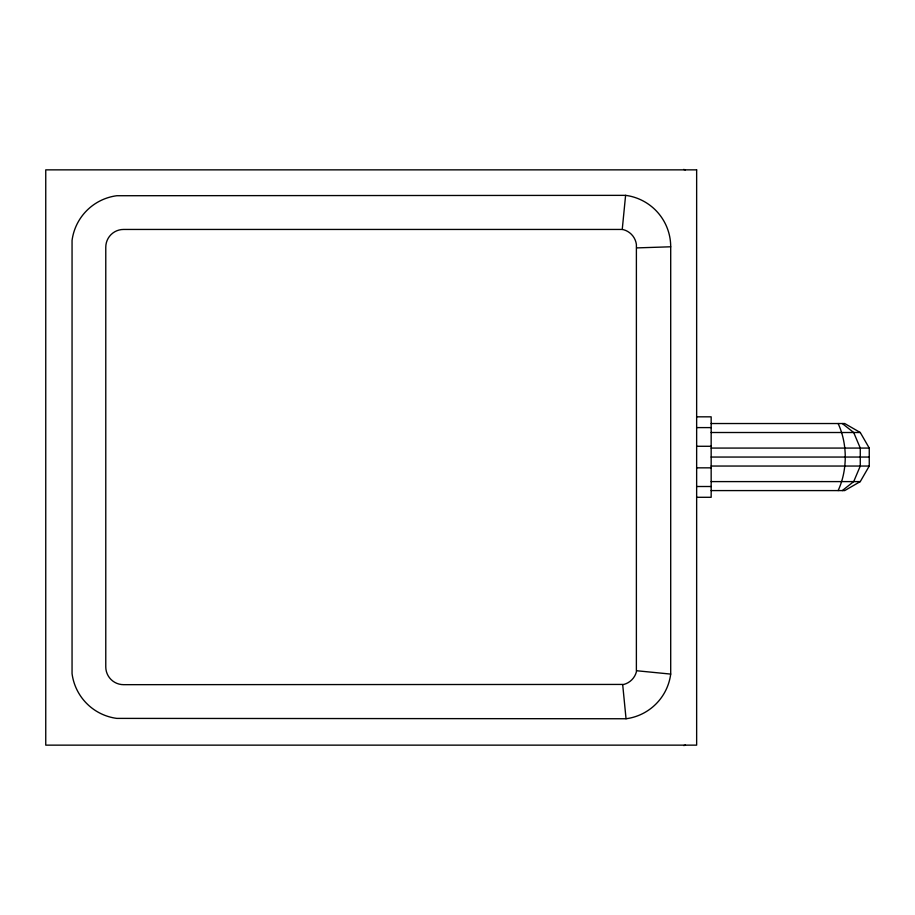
<?xml version="1.0" encoding="UTF-8"?>
<svg xmlns="http://www.w3.org/2000/svg" width="915" height="915" viewBox="0 0 915 915"><rect width="100%" height="100%" fill="white"/><g stroke="black" fill="none" stroke-linecap="round" stroke-linejoin="round"><path stroke-width="1.37" d="M622.246 229.448L623.412 229.676A17.717 17.717 0 0 1 636.394 244.477L636.383 671.907A17.717 17.717 0 0 1 623.858 684.431L123.559 684.672A17.785 17.785 0 0 1 105.774 666.886L105.774 247.233A17.785 17.785 0 0 1 123.559 229.448L622.246 229.448L625.597 195.353L116.777 195.73A51.949 51.949 0 0 0 72.056 240.451L72.056 673.657A51.949 51.949 0 0 0 116.777 718.389L626.043 718.755A51.869 51.869 0 0 0 670.706 674.092L670.706 246.787A51.869 51.869 0 0 0 625.597 195.353M838.129 490.589C847.622 470.081 847.622 444.027 838.129 423.531M711.161 490.589L844.705 490.589L860.272 481.599L869.25 466.044L869.25 448.076L860.272 432.509L844.705 423.531L711.161 423.531M842.303 490.589L853.695 481.599L860.272 466.044L860.272 448.076L853.695 432.509L842.303 423.531M683.78 745.576L685.472 745.142M636.611 247.908L670.706 246.787M696.647 416.828L711.161 416.828L711.161 497.291L696.647 497.291M696.647 427.602L711.161 427.602M711.161 432.509L860.272 432.509M696.647 446.28L711.161 446.28M711.161 448.076L869.25 448.076M711.161 457.054L869.25 457.054M711.161 466.044L869.25 466.044M696.647 467.84L711.161 467.84M711.161 481.599L860.272 481.599M696.647 486.506L711.161 486.506M636.611 670.741L670.706 674.092M683.677 169.424L685.369 169.858M622.692 684.672L626.043 718.755M696.647 169.858L45.75 169.858L45.75 745.142L696.647 745.142L696.647 169.858"/></g></svg>
